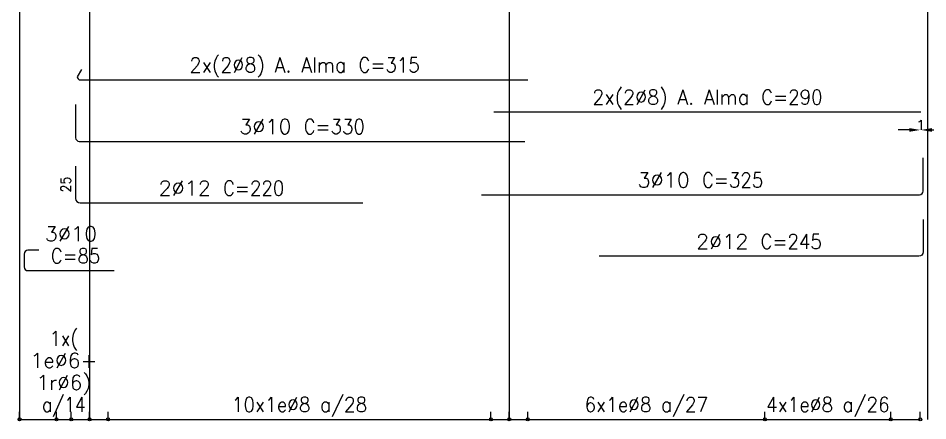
# Model space of a CAD drawing. Header units: millimetres. Extents: x 2071 to 2712, y 1262 to 1380.
# Drawn here: x 2464.01 to 2476.36, y 1272.27 to 1277.74 of the extents above; entities that cross this region are included whole.
import ezdxf
from ezdxf.enums import TextEntityAlignment as Align

# ---------------------------------------------------------------- set-up
doc = ezdxf.new("R2010")
doc.units = ezdxf.units.MM
doc.layers.add('.pormenores', color=8, linetype='Continuous')
doc.layers.add('POR_COT_COT_ARM', color=3, linetype='Continuous', lineweight=0)
doc.styles.add('CYPETXT_0.2_romans', font='ROMANS__.TTF', dxfattribs={"height": 0.133333})
doc.styles.add('CYPETXT_romans', font='ROMANS__.TTF', dxfattribs={"height": 0.2})
doc.dimstyles.new('cype_arrow', dxfattribs={"dimtxt": 0.18, "dimasz": 0.15, "dimexe": 0.05, "dimexo": 0.05, "dimgap": 0, "dimtad": 0, "dimdec": 4, "dimzin": 0, "dimdsep": 46, "dimtxsty": 'CYPETXT_0.2_romans', "dimcen": 0.09, "dimadec": 0, "dimazin": 0, "dimtfac": 1, "dimtdec": 4, "dimtofl": 0, "dimtmove": 2, "dimatfit": 3, "dimfxl": 1, "dimtolj": 1, "dimtzin": 0, "dimarcsym": 0})

# ---------------------------------------------------------------- blocks, each defined once
blk = doc.blocks.new('*D224')
at = {"layer": 'Defpoints', "color": 0, "transparency": 16777216}
for p in [(2476.258, 1276.221), (2476.268, 1276.221), (2476.268, 1276.221)]:
    blk.add_point(p, dxfattribs=at)
at = {"layer": 'POR_COT_COT_ARM', "color": 0, "lineweight": -2, "transparency": 16777216}
for p, q in [((2476.108, 1276.221), (2475.958, 1276.221)), ((2476.258, 1276.221), (2476.258, 1276.221)), ((2476.268, 1276.221), (2476.268, 1276.221)), ((2476.418, 1276.221), (2476.568, 1276.221))]:
    blk.add_line(p, q, dxfattribs=at)
at = {"layer": 'POR_COT_COT_ARM', "color": 0, "transparency": 16777216}
for points in [[(2476.108, 1276.196), (2476.108, 1276.246), (2476.258, 1276.221)], [(2476.418, 1276.246), (2476.418, 1276.196), (2476.268, 1276.221)]]:
    blk.add_solid(points, dxfattribs=at)
at = {"layer": 'POR_COT_COT_ARM', "color": 0, "transparency": 16777216, "insert": (2476.263, 1276.288), "char_height": 0.1333, "attachment_point": 5, "style": 'CYPETXT_0.2_romans'}
blk.add_mtext('\\A1;1', dxfattribs=at)

msp = doc.modelspace()

# ---------------------------------------------------------------- linework, layer by layer
at = {"layer": '.pormenores'}
for p, q in [((2464.02768, 1285.32853), (2464.02768, 1272.28987)), ((2464.97768, 1285.32853), (2464.97768, 1272.28987)), ((2470.67768, 1285.32853), (2470.67768, 1272.28987)), ((2476.35768, 1285.32853), (2476.35768, 1272.28987)), ((2464.02768, 1272.28987), (2464.02768, 1272.38987)), ((2464.52768, 1272.28987), (2464.52768, 1272.38987)), ((2464.72768, 1272.28987), (2464.72768, 1272.38987)), ((2464.97768, 1272.28987), (2464.97768, 1272.38987)), ((2465.22768, 1272.28987), (2465.22768, 1272.38987)), ((2470.42768, 1272.28987), (2470.42768, 1272.38987)), ((2470.67768, 1272.28987), (2470.67768, 1272.38987)), ((2470.92768, 1272.28987), (2470.92768, 1272.38987)), ((2474.14912, 1272.28987), (2474.14912, 1272.38987)), ((2475.85768, 1272.28987), (2475.85768, 1272.38987))]:
    msp.add_line(p, q, dxfattribs=at)
for points in [[(2464.86768, 1277.04196), (2464.81077, 1276.9434), (2464.81355, 1276.9276), (2464.82158, 1276.91371), (2464.83386, 1276.9034), (2470.92768, 1276.9034)], [(2464.78768, 1276.56599), (2464.78768, 1276.11599), (2464.79148, 1276.09686), (2464.80232, 1276.08064), (2464.81854, 1276.0698), (2464.83768, 1276.06599), (2470.88768, 1276.06599)], [(2470.46768, 1276.46703), (2476.26768, 1276.46703)], [(2464.78768, 1275.72987), (2464.78768, 1275.28987), (2464.79224, 1275.26691), (2464.80525, 1275.24745), (2464.82471, 1275.23444), (2464.84768, 1275.22987), (2468.68768, 1275.22987)], [(2470.29768, 1275.34103), (2476.24768, 1275.34103), (2476.26681, 1275.34484), (2476.28303, 1275.35568), (2476.29387, 1275.3719), (2476.29768, 1275.39103), (2476.29768, 1275.84103)], [(2476.29768, 1275.0046), (2476.29768, 1274.5646), (2476.29311, 1274.54164), (2476.2801, 1274.52217), (2476.26064, 1274.50917), (2476.23768, 1274.5046), (2471.89768, 1274.5046)], [(2464.28768, 1274.58587), (2464.13768, 1274.58587), (2464.11854, 1274.58207), (2464.10232, 1274.57123), (2464.09148, 1274.55501), (2464.08768, 1274.53587), (2464.08768, 1274.35987), (2464.09148, 1274.34074), (2464.10232, 1274.32452), (2464.11854, 1274.31368), (2464.13768, 1274.30987), (2465.31168, 1274.30987)], [(2464.02768, 1272.28987), (2464.52768, 1272.28987), (2464.52768, 1272.38987)], [(2464.52768, 1272.28987), (2464.72768, 1272.28987), (2464.72768, 1272.38987)], [(2464.72768, 1272.28987), (2464.97768, 1272.28987), (2464.97768, 1272.38987)], [(2464.97768, 1272.28987), (2465.22768, 1272.28987), (2465.22768, 1272.38987)], [(2465.22768, 1272.28987), (2470.42768, 1272.28987), (2470.42768, 1272.38987)], [(2470.42768, 1272.28987), (2470.67768, 1272.28987), (2470.67768, 1272.38987)], [(2470.67768, 1272.28987), (2470.92768, 1272.28987), (2470.92768, 1272.38987)], [(2470.92768, 1272.28987), (2474.14912, 1272.28987), (2474.14912, 1272.38987)], [(2474.14912, 1272.28987), (2475.85768, 1272.28987), (2475.85768, 1272.38987)], [(2475.85768, 1272.28987), (2476.25768, 1272.28987), (2476.25768, 1272.38987)]]:
    msp.add_lwpolyline(points, dxfattribs=at)
for centre in [(2464.02768, 1272.28987), (2464.52768, 1272.28987), (2464.52768, 1272.28987), (2464.72768, 1272.28987), (2464.72768, 1272.28987), (2464.97768, 1272.28987), (2464.97768, 1272.28987), (2465.22768, 1272.28987), (2465.22768, 1272.28987), (2470.42768, 1272.28987), (2470.42768, 1272.28987), (2470.67768, 1272.28987), (2470.67768, 1272.28987), (2470.92768, 1272.28987), (2470.92768, 1272.28987), (2474.14912, 1272.28987), (2474.14912, 1272.28987), (2475.85768, 1272.28987), (2475.85768, 1272.28987), (2476.25768, 1272.28987)]:
    msp.add_circle(centre, 0.02, dxfattribs=at)

# ---------------------------------------------------------------- texts
at = {"layer": '.pormenores', "style": 'CYPETXT_romans'}
for s, width, p, p2 in [('2x(2%%c8) A. Alma', 0.822807, (2466.33418, 1277.0034), (2468.46418, 1277.0034)), (' C=315', 0.754144, (2468.50418, 1277.0034), (2469.46118, 1277.0034)), ('2x(2%%c8) A. Alma', 0.822807, (2471.80418, 1276.56703), (2473.93418, 1276.56703)), (' C=290', 0.754144, (2473.97418, 1276.56703), (2474.93118, 1276.56703)), ('3%%c10', 0.945763, (2467.00868, 1276.16599), (2467.71968, 1276.16599)), (' C=330', 0.754144, (2467.75968, 1276.16599), (2468.71668, 1276.16599)), ('3%%c10', 0.945763, (2472.41868, 1275.44103), (2473.12968, 1275.44103)), (' C=325', 0.754144, (2473.16968, 1275.44103), (2474.12668, 1275.44103)), ('2%%c12', 0.945763, (2465.91368, 1275.32987), (2466.62468, 1275.32987)), (' C=220', 0.754144, (2466.66468, 1275.32987), (2467.62168, 1275.32987)), ('3%%c10', 0.945763, (2464.36918, 1274.70987), (2465.08018, 1274.70987)), ('2%%c12', 0.945763, (2473.21368, 1274.6046), (2473.92468, 1274.6046)), (' C=245', 0.754144, (2473.96468, 1274.6046), (2474.92168, 1274.6046)), (' C=85', 0.738609, (2464.32718, 1274.40987), (2465.12218, 1274.40987)), ('1x(', 0.790807, (2464.43268, 1273.28987), (2464.82268, 1273.28987)), ('1e%%c6+', 0.925541, (2464.17318, 1272.98987), (2465.08218, 1272.98987)), ('1r%%c6)', 0.905026, (2464.25568, 1272.68987), (2464.99968, 1272.68987)), ('a/14', 0.761385, (2464.33068, 1272.38987), (2464.92468, 1272.38987)), ('10x1e%%c8 a/28', 0.813276, (2466.90668, 1272.38987), (2468.74868, 1272.38987)), ('6x1e%%c8 a/27', 0.810704, (2471.6984, 1272.38987), (2473.3784, 1272.38987)), ('4x1e%%c8 a/26', 0.810704, (2474.1634, 1272.38987), (2475.8434, 1272.38987))]:
    msp.add_text(s, height=0.2, dxfattribs=dict(at, width=width)).set_placement(p, p2, align=Align.FIT)
at = {"layer": '.pormenores', "style": 'CYPETXT_romans', "width": 0.840941}
msp.add_text('25', height=0.133333, rotation=90, dxfattribs=at).set_placement((2464.72101, 1275.37187), (2464.72101, 1275.58787), align=Align.FIT)

# ---------------------------------------------------------------- dimensions: what is measured, and where the dimension line sits
at = {"layer": '.pormenores'}
dim = msp.add_aligned_dim(p1=(2476.25768, 1276.22103), p2=(2476.26768, 1276.22103), distance=0, text='1', dimstyle='cype_arrow', override={"dimexe": 0, "dimexo": 0}, dxfattribs=at)
dim.commit()
dim.dimension.update_dxf_attribs({"geometry": '*D224', "text_midpoint": (2476.26268, 1276.28769)})

doc.saveas('drawing.dxf')
